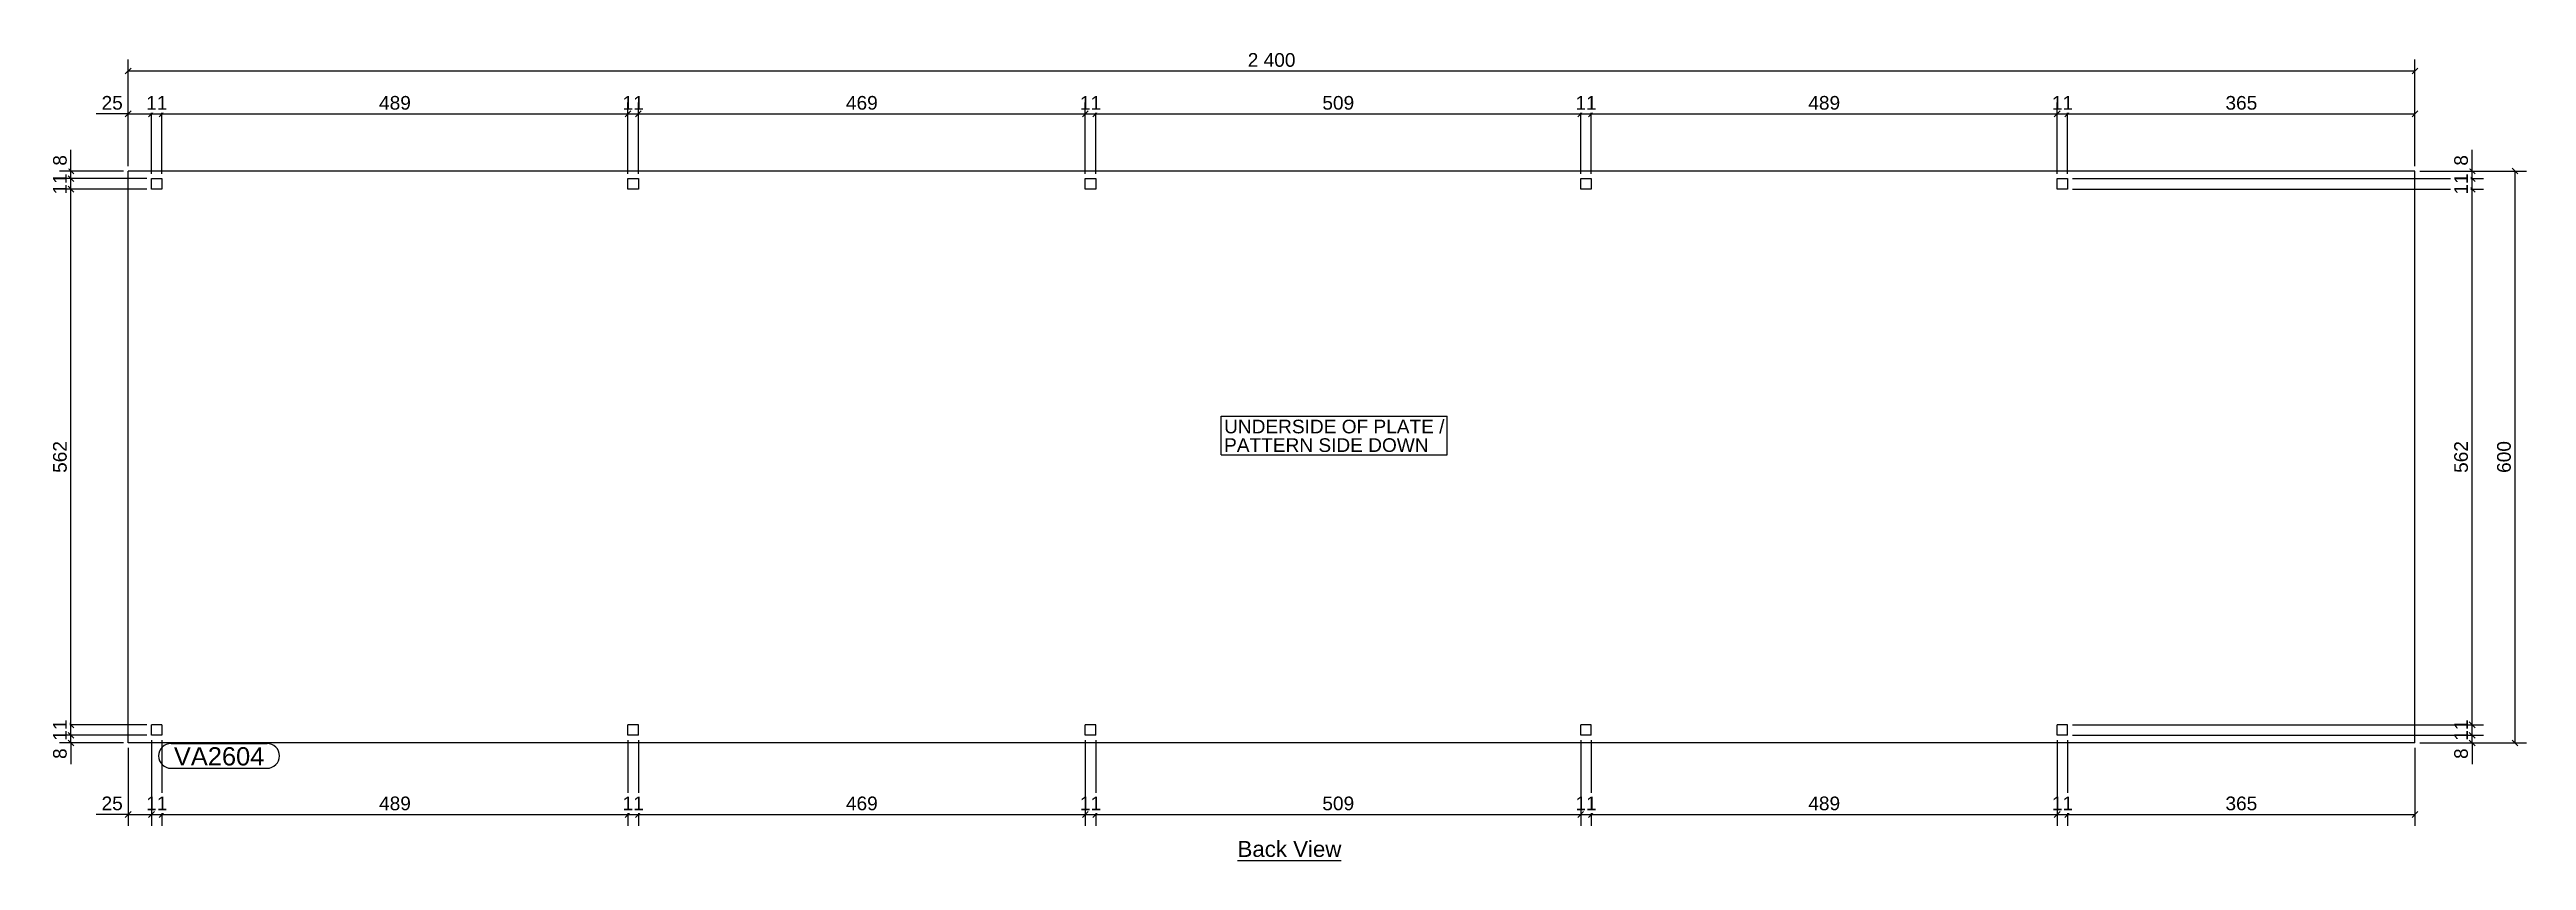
# Model space of a CAD drawing. Header units: millimetres. Extents: x 12 to 2612, y 22 to 873.
import ezdxf

# ---------------------------------------------------------------- set-up
doc = ezdxf.new("R2010")
doc.units = ezdxf.units.MM
doc.styles.add('Arial', font='ARIAL.TTF', dxfattribs={"height": 0.2})

# ---------------------------------------------------------------- blocks, each defined once
blk = doc.blocks.new('Unknown-35597686-11 - 4928')
at = {"color": 6, "linetype": 'Continuous'}
blk.add_line((1258.8, 22.5), (1367.7, 22.5), dxfattribs=at)
at = {"color": 0, "linetype": 'Continuous'}
blk.add_wipeout([(1367.7, 26.2), (1367.7, 43.8), (1258.8, 43.8), (1258.8, 26.2)], dxfattribs=at)
at = {"color": 6, "linetype": 'Continuous', "style": 'Arial'}
blk.add_text('Back View', height=16.71, dxfattribs=at).set_placement((1258.8, 26.2))
blk = doc.blocks.new('Part-35597686-4963 - 4928')
at = {"color": 30, "linetype": 'Continuous'}
for p, q in [((2494.5, 745.8), (94.5, 745.8)), ((94.5, 145.8), (94.5, 745.8)), ((119, 726.8), (119, 737.8)), ((119, 737.8), (130, 737.8)), ((130, 737.8), (130, 726.8)), ((619, 726.8), (619, 737.8)), ((619, 737.8), (630, 737.8)), ((630, 737.8), (630, 726.8)), ((1099, 726.8), (1099, 737.8)), ((1099, 737.8), (1110, 737.8)), ((1110, 737.8), (1110, 726.8)), ((1619, 726.8), (1619, 737.8)), ((1619, 737.8), (1630, 737.8)), ((1630, 737.8), (1630, 726.8)), ((2119, 726.8), (2119, 737.8)), ((2119, 737.8), (2130, 737.8)), ((2130, 737.8), (2130, 726.8)), ((2494.5, 145.8), (2494.5, 745.8)), ((130, 726.8), (119, 726.8)), ((630, 726.8), (619, 726.8)), ((1110, 726.8), (1099, 726.8)), ((1630, 726.8), (1619, 726.8)), ((2130, 726.8), (2119, 726.8)), ((130, 164.8), (119, 164.8)), ((119, 153.8), (119, 164.8)), ((130, 164.8), (130, 153.8)), ((630, 164.8), (619, 164.8)), ((619, 153.8), (619, 164.8)), ((630, 153.8), (630, 164.8)), ((1110, 164.8), (1099, 164.8)), ((1099, 153.8), (1099, 164.8)), ((1110, 153.8), (1110, 164.8)), ((1630, 164.8), (1619, 164.8)), ((1619, 153.8), (1619, 164.8)), ((1630, 153.8), (1630, 164.8)), ((2130, 164.8), (2119, 164.8)), ((2119, 153.8), (2119, 164.8)), ((2130, 153.8), (2130, 164.8)), ((2494.5, 145.8), (94.5, 145.8)), ((130, 153.8), (119, 153.8)), ((630, 153.8), (619, 153.8)), ((1110, 153.8), (1099, 153.8)), ((1630, 153.8), (1619, 153.8)), ((2130, 153.8), (2119, 153.8))]:
    blk.add_line(p, q, dxfattribs=at)
blk = doc.blocks.new('StraightDimension-35597686-5096 - 4928')
at = {"color": 7, "linetype": 'Continuous'}
for p, q in [((2135, 164.7), (2566.5, 164.7)), ((2551.5, 167.8), (2557.5, 161.7)), ((2557.5, 150.7), (2551.5, 156.8)), ((2554.5, 153.8), (2554.5, 164.7)), ((2135, 153.8), (2566.5, 153.8))]:
    blk.add_line(p, q, dxfattribs=at)
at = {"color": 0}
blk.add_wipeout([(2553, 173.4), (2532, 173.4), (2532, 145.1), (2553, 145.1)], dxfattribs=at)
at = {"color": 96, "style": 'Arial'}
blk.add_text('11', height=14.33, rotation=90.0002, dxfattribs=at).set_placement((2550, 148.1))
blk = doc.blocks.new('StraightDimension-35597686-4968 - 4928')
at = {"color": 7, "linetype": 'Continuous'}
for p, q in [((114, 737.8), (22.5, 737.8)), ((31.5, 740.8), (37.5, 734.7)), ((37.5, 723.7), (31.5, 729.8)), ((34.5, 726.8), (34.5, 737.8)), ((114, 726.8), (22.5, 726.8))]:
    blk.add_line(p, q, dxfattribs=at)
at = {"color": 0}
blk.add_wipeout([(33, 746.4), (12, 746.4), (12, 718.1), (33, 718.1)], dxfattribs=at)
at = {"color": 96, "style": 'Arial'}
blk.add_text('11', height=14.33, rotation=90.0002, dxfattribs=at).set_placement((30, 721.1))
blk = doc.blocks.new('StraightDimension-35597686-5182 - 4928')
at = {"color": 7, "linetype": 'Continuous'}
for p, q in [((91.5, 802.7), (97.5, 808.8)), ((94.5, 750.8), (94.5, 817.8)), ((122, 808.8), (116, 802.7)), ((119, 742.8), (119, 817.8)), ((94.5, 805.8), (119, 805.8))]:
    blk.add_line(p, q, dxfattribs=at)
at = {"color": 0}
blk.add_wipeout([(91.9, 807.2), (91.9, 828.2), (63.6, 828.2), (63.6, 807.2)], dxfattribs=at)
at = {"color": 7, "linetype": 'Continuous'}
blk.add_line((94.5, 805.8), (61, 805.8), dxfattribs=at)
blk.add_line((94.5, 805.8), (61, 805.8), dxfattribs=at)
at = {"color": 96, "style": 'Arial'}
blk.add_text('25', height=14.33, dxfattribs=at).set_placement((66.6, 810.2))
blk = doc.blocks.new('StraightDimension-35597686-5095 - 4928')
at = {"color": 7, "linetype": 'Continuous'}
for p, q in [((2557.5, 723.7), (2551.5, 729.8)), ((2135, 726.8), (2566.5, 726.8)), ((2554.5, 164.7), (2554.5, 726.8)), ((2135, 164.7), (2566.5, 164.7)), ((2551.5, 167.8), (2557.5, 161.7))]:
    blk.add_line(p, q, dxfattribs=at)
at = {"color": 0}
blk.add_wipeout([(2553, 465.4), (2532, 465.4), (2532, 426.1), (2553, 426.1)], dxfattribs=at)
at = {"color": 96, "style": 'Arial'}
blk.add_text('562', height=14.33, rotation=90.0002, dxfattribs=at).set_placement((2550, 429.1))
blk = doc.blocks.new('StraightDimension-35597686-4967 - 4928')
at = {"color": 7, "linetype": 'Continuous'}
for p, q in [((89.5, 745.8), (22.5, 745.8)), ((114, 737.8), (22.5, 737.8)), ((31.5, 748.8), (37.5, 742.7)), ((37.5, 734.7), (31.5, 740.8)), ((34.5, 737.8), (34.5, 745.8))]:
    blk.add_line(p, q, dxfattribs=at)
at = {"color": 0}
blk.add_wipeout([(33, 765.5), (12, 765.5), (12, 748.4), (33, 748.4)], dxfattribs=at)
at = {"color": 7, "linetype": 'Continuous'}
blk.add_line((34.5, 745.8), (34.5, 768.1), dxfattribs=at)
blk.add_line((34.5, 745.8), (34.5, 768.1), dxfattribs=at)
at = {"color": 96, "style": 'Arial'}
blk.add_text('8', height=14.3, rotation=90.0002, dxfattribs=at).set_placement((30, 751.4))
blk = doc.blocks.new('StraightDimension-35597686-5172 - 4928')
at = {"color": 7, "linetype": 'Continuous'}
for p, q in [((2133, 808.8), (2127, 802.7)), ((2130, 742.8), (2130, 817.8)), ((2491.5, 802.7), (2497.5, 808.8)), ((2494.5, 750.8), (2494.5, 817.8)), ((2130, 805.8), (2494.5, 805.8))]:
    blk.add_line(p, q, dxfattribs=at)
at = {"color": 0}
blk.add_wipeout([(2331.9, 807.2), (2331.9, 828.2), (2292.6, 828.2), (2292.6, 807.2)], dxfattribs=at)
at = {"color": 96, "style": 'Arial'}
blk.add_text('365', height=14.33, dxfattribs=at).set_placement((2295.6, 810.2))
blk = doc.blocks.new('StraightDimension-35597686-5097 - 4928')
at = {"color": 7, "linetype": 'Continuous'}
for p, q in [((2551.5, 156.8), (2557.5, 150.7)), ((2135, 153.8), (2566.5, 153.8)), ((2499.5, 145.8), (2566.5, 145.8)), ((2557.5, 142.7), (2551.5, 148.8)), ((2554.5, 145.8), (2554.5, 153.8))]:
    blk.add_line(p, q, dxfattribs=at)
at = {"color": 0}
blk.add_wipeout([(2553, 143.1), (2532, 143.1), (2532, 126), (2553, 126)], dxfattribs=at)
at = {"color": 7, "linetype": 'Continuous'}
blk.add_line((2554.5, 145.8), (2554.5, 123.4), dxfattribs=at)
blk.add_line((2554.5, 145.8), (2554.5, 123.4), dxfattribs=at)
at = {"color": 96, "style": 'Arial'}
blk.add_text('8', height=14.3, rotation=90.0002, dxfattribs=at).set_placement((2550, 129))
blk = doc.blocks.new('StraightDimension-35597686-4969 - 4928')
at = {"color": 7, "linetype": 'Continuous'}
for p, q in [((37.5, 723.7), (31.5, 729.8)), ((114, 726.8), (22.5, 726.8)), ((34.5, 164.7), (34.5, 726.8)), ((114, 164.7), (22.5, 164.7)), ((31.5, 167.8), (37.5, 161.7))]:
    blk.add_line(p, q, dxfattribs=at)
at = {"color": 0}
blk.add_wipeout([(33, 465.4), (12, 465.4), (12, 426.1), (33, 426.1)], dxfattribs=at)
at = {"color": 96, "style": 'Arial'}
blk.add_text('562', height=14.33, rotation=90.0002, dxfattribs=at).set_placement((30, 429.1))
blk = doc.blocks.new('StraightDimension-35597686-5179 - 4928')
at = {"color": 7, "linetype": 'Continuous'}
for p, q in [((616, 802.7), (622, 808.8)), ((619, 742.8), (619, 817.8)), ((633, 808.8), (627, 802.7)), ((630, 742.8), (630, 817.8)), ((619, 805.8), (630, 805.8))]:
    blk.add_line(p, q, dxfattribs=at)
at = {"color": 0}
blk.add_wipeout([(638.6, 807.2), (638.6, 828.3), (610.4, 828.3), (610.4, 807.2)], dxfattribs=at)
at = {"color": 96, "style": 'Arial'}
blk.add_text('11', height=14.33, dxfattribs=at).set_placement((613.4, 810.2))
blk = doc.blocks.new('StraightDimension-35597686-4970 - 4928')
at = {"color": 7, "linetype": 'Continuous'}
for p, q in [((114, 164.7), (22.5, 164.7)), ((31.5, 167.8), (37.5, 161.7)), ((37.5, 150.7), (31.5, 156.8)), ((34.5, 153.8), (34.5, 164.7)), ((114, 153.8), (22.5, 153.8))]:
    blk.add_line(p, q, dxfattribs=at)
at = {"color": 0}
blk.add_wipeout([(33, 173.4), (12, 173.4), (12, 145.1), (33, 145.1)], dxfattribs=at)
at = {"color": 96, "style": 'Arial'}
blk.add_text('11', height=14.33, rotation=90.0002, dxfattribs=at).set_placement((30, 148.1))
blk = doc.blocks.new('StraightDimension-35597686-4971 - 4928')
at = {"color": 7, "linetype": 'Continuous'}
for p, q in [((31.5, 156.8), (37.5, 150.7)), ((114, 153.8), (22.5, 153.8)), ((89.5, 145.8), (22.5, 145.8)), ((37.5, 142.7), (31.5, 148.8)), ((34.5, 145.8), (34.5, 153.8))]:
    blk.add_line(p, q, dxfattribs=at)
at = {"color": 0}
blk.add_wipeout([(33, 143.1), (12, 143.1), (12, 126), (33, 126)], dxfattribs=at)
at = {"color": 7, "linetype": 'Continuous'}
blk.add_line((34.5, 145.8), (34.5, 123.4), dxfattribs=at)
blk.add_line((34.5, 145.8), (34.5, 123.4), dxfattribs=at)
at = {"color": 96, "style": 'Arial'}
blk.add_text('8', height=14.3, rotation=90.0002, dxfattribs=at).set_placement((30, 129))
blk = doc.blocks.new('StraightDimension-35597686-5176 - 4928')
at = {"color": 7, "linetype": 'Continuous'}
for p, q in [((1113, 808.8), (1107, 802.7)), ((1110, 742.8), (1110, 817.8)), ((1616, 802.7), (1622, 808.8)), ((1619, 742.8), (1619, 817.8)), ((1110, 805.8), (1619, 805.8))]:
    blk.add_line(p, q, dxfattribs=at)
at = {"color": 0}
blk.add_wipeout([(1384.2, 807.2), (1384.2, 828.2), (1344.8, 828.2), (1344.8, 807.2)], dxfattribs=at)
at = {"color": 96, "style": 'Arial'}
blk.add_text('509', height=14.33, dxfattribs=at).set_placement((1347.8, 810.2))
blk = doc.blocks.new('StraightDimension-35597686-5093 - 4928')
at = {"color": 7, "linetype": 'Continuous'}
for p, q in [((2135, 737.8), (2566.5, 737.8)), ((2499.5, 745.8), (2566.5, 745.8)), ((2551.5, 748.8), (2557.5, 742.7)), ((2557.5, 734.7), (2551.5, 740.8)), ((2554.5, 737.8), (2554.5, 745.8))]:
    blk.add_line(p, q, dxfattribs=at)
at = {"color": 0}
blk.add_wipeout([(2553, 765.5), (2532, 765.5), (2532, 748.4), (2553, 748.4)], dxfattribs=at)
at = {"color": 7, "linetype": 'Continuous'}
blk.add_line((2554.5, 745.8), (2554.5, 768.1), dxfattribs=at)
blk.add_line((2554.5, 745.8), (2554.5, 768.1), dxfattribs=at)
at = {"color": 96, "style": 'Arial'}
blk.add_text('8', height=14.3, rotation=90.0002, dxfattribs=at).set_placement((2550, 751.4))
blk = doc.blocks.new('StraightDimension-35597686-5135 - 4928')
at = {"color": 7, "linetype": 'Continuous'}
for p, q in [((130, 148.8), (130, 58.8)), ((619, 148.8), (619, 58.8)), ((133, 73.8), (127, 67.7)), ((130, 70.8), (619, 70.8)), ((616, 67.7), (622, 73.8))]:
    blk.add_line(p, q, dxfattribs=at)
at = {"color": 0}
blk.add_wipeout([(394.2, 72.3), (394.2, 93.2), (354.8, 93.2), (354.8, 72.3)], dxfattribs=at)
at = {"color": 96, "style": 'Arial'}
blk.add_text('489', height=14.33, dxfattribs=at).set_placement((357.8, 75.2))
blk = doc.blocks.new('StraightDimension-35597686-5094 - 4928')
at = {"color": 7, "linetype": 'Continuous'}
for p, q in [((2135, 737.8), (2566.5, 737.8)), ((2551.5, 740.8), (2557.5, 734.7)), ((2557.5, 723.7), (2551.5, 729.8)), ((2554.5, 726.8), (2554.5, 737.8)), ((2135, 726.8), (2566.5, 726.8))]:
    blk.add_line(p, q, dxfattribs=at)
at = {"color": 0}
blk.add_wipeout([(2553, 746.4), (2532, 746.4), (2532, 718.1), (2553, 718.1)], dxfattribs=at)
at = {"color": 96, "style": 'Arial'}
blk.add_text('11', height=14.33, rotation=90.0002, dxfattribs=at).set_placement((2550, 721.1))
blk = doc.blocks.new('StraightDimension-35597686-5122 - 4928')
at = {"color": 7, "linetype": 'Continuous'}
for p, q in [((2499.5, 745.8), (2611.5, 745.8)), ((2602.5, 742.7), (2596.5, 748.8)), ((2599.5, 145.8), (2599.5, 745.8)), ((2499.5, 145.8), (2611.5, 145.8)), ((2596.5, 148.8), (2602.5, 142.7))]:
    blk.add_line(p, q, dxfattribs=at)
at = {"color": 0}
blk.add_wipeout([(2598, 465.4), (2577, 465.4), (2577, 426.1), (2598, 426.1)], dxfattribs=at)
at = {"color": 96, "style": 'Arial'}
blk.add_text('600', height=14.33, rotation=90.0002, dxfattribs=at).set_placement((2595, 429.1))
blk = doc.blocks.new('StraightDimension-35597686-5127 - 4928')
at = {"color": 7, "linetype": 'Continuous'}
for p, q in [((2130, 148.8), (2130, 58.8)), ((2494.5, 140.8), (2494.5, 58.8)), ((2133, 73.8), (2127, 67.7)), ((2130, 70.8), (2494.5, 70.8)), ((2491.5, 67.7), (2497.5, 73.8))]:
    blk.add_line(p, q, dxfattribs=at)
at = {"color": 0}
blk.add_wipeout([(2331.9, 72.3), (2331.9, 93.2), (2292.6, 93.2), (2292.6, 72.3)], dxfattribs=at)
at = {"color": 96, "style": 'Arial'}
blk.add_text('365', height=14.33, dxfattribs=at).set_placement((2295.6, 75.2))
blk = doc.blocks.new('StraightDimension-35597686-5128 - 4928')
at = {"color": 7, "linetype": 'Continuous'}
for p, q in [((2119, 148.8), (2119, 58.8)), ((2130, 148.8), (2130, 58.8)), ((2116, 67.7), (2122, 73.8)), ((2119, 70.8), (2130, 70.8)), ((2133, 73.8), (2127, 67.7))]:
    blk.add_line(p, q, dxfattribs=at)
at = {"color": 0}
blk.add_wipeout([(2138.6, 72.3), (2138.6, 93.2), (2110.4, 93.2), (2110.4, 72.3)], dxfattribs=at)
at = {"color": 96, "style": 'Arial'}
blk.add_text('11', height=14.33, dxfattribs=at).set_placement((2113.4, 75.2))
blk = doc.blocks.new('StraightDimension-35597686-5129 - 4928')
at = {"color": 7, "linetype": 'Continuous'}
for p, q in [((1630, 148.8), (1630, 58.8)), ((2119, 148.8), (2119, 58.8)), ((1633, 73.8), (1627, 67.7)), ((1630, 70.8), (2119, 70.8)), ((2116, 67.7), (2122, 73.8))]:
    blk.add_line(p, q, dxfattribs=at)
at = {"color": 0}
blk.add_wipeout([(1894.2, 72.3), (1894.2, 93.2), (1854.8, 93.2), (1854.8, 72.3)], dxfattribs=at)
at = {"color": 96, "style": 'Arial'}
blk.add_text('489', height=14.33, dxfattribs=at).set_placement((1857.8, 75.2))
blk = doc.blocks.new('StraightDimension-35597686-5130 - 4928')
at = {"color": 7, "linetype": 'Continuous'}
for p, q in [((1619, 148.8), (1619, 58.8)), ((1630, 148.8), (1630, 58.8)), ((1616, 67.7), (1622, 73.8)), ((1619, 70.8), (1630, 70.8)), ((1633, 73.8), (1627, 67.7))]:
    blk.add_line(p, q, dxfattribs=at)
at = {"color": 0}
blk.add_wipeout([(1638.6, 72.3), (1638.6, 93.2), (1610.4, 93.2), (1610.4, 72.3)], dxfattribs=at)
at = {"color": 96, "style": 'Arial'}
blk.add_text('11', height=14.33, dxfattribs=at).set_placement((1613.4, 75.2))
blk = doc.blocks.new('StraightDimension-35597686-5131 - 4928')
at = {"color": 7, "linetype": 'Continuous'}
for p, q in [((1110, 148.8), (1110, 58.8)), ((1619, 148.8), (1619, 58.8)), ((1113, 73.8), (1107, 67.7)), ((1110, 70.8), (1619, 70.8)), ((1616, 67.7), (1622, 73.8))]:
    blk.add_line(p, q, dxfattribs=at)
at = {"color": 0}
blk.add_wipeout([(1384.2, 72.3), (1384.2, 93.2), (1344.8, 93.2), (1344.8, 72.3)], dxfattribs=at)
at = {"color": 96, "style": 'Arial'}
blk.add_text('509', height=14.33, dxfattribs=at).set_placement((1347.8, 75.2))
blk = doc.blocks.new('StraightDimension-35597686-5132 - 4928')
at = {"color": 7, "linetype": 'Continuous'}
for p, q in [((1099, 148.8), (1099, 58.8)), ((1110, 148.8), (1110, 58.8)), ((1096, 67.7), (1102, 73.8)), ((1099, 70.8), (1110, 70.8)), ((1113, 73.8), (1107, 67.7))]:
    blk.add_line(p, q, dxfattribs=at)
at = {"color": 0}
blk.add_wipeout([(1118.6, 72.3), (1118.6, 93.2), (1090.4, 93.2), (1090.4, 72.3)], dxfattribs=at)
at = {"color": 96, "style": 'Arial'}
blk.add_text('11', height=14.33, dxfattribs=at).set_placement((1093.4, 75.2))
blk = doc.blocks.new('StraightDimension-35597686-5133 - 4928')
at = {"color": 7, "linetype": 'Continuous'}
for p, q in [((630, 148.8), (630, 58.8)), ((1099, 148.8), (1099, 58.8)), ((633, 73.8), (627, 67.7)), ((630, 70.8), (1099, 70.8)), ((1096, 67.7), (1102, 73.8))]:
    blk.add_line(p, q, dxfattribs=at)
at = {"color": 0}
blk.add_wipeout([(884.2, 72.3), (884.2, 93.2), (844.8, 93.2), (844.8, 72.3)], dxfattribs=at)
at = {"color": 96, "style": 'Arial'}
blk.add_text('469', height=14.33, dxfattribs=at).set_placement((847.8, 75.2))
blk = doc.blocks.new('StraightDimension-35597686-5134 - 4928')
at = {"color": 7, "linetype": 'Continuous'}
for p, q in [((619, 148.8), (619, 58.8)), ((630, 148.8), (630, 58.8)), ((616, 67.7), (622, 73.8)), ((619, 70.8), (630, 70.8)), ((633, 73.8), (627, 67.7))]:
    blk.add_line(p, q, dxfattribs=at)
at = {"color": 0}
blk.add_wipeout([(638.6, 72.3), (638.6, 93.2), (610.4, 93.2), (610.4, 72.3)], dxfattribs=at)
at = {"color": 96, "style": 'Arial'}
blk.add_text('11', height=14.33, dxfattribs=at).set_placement((613.4, 75.2))
blk = doc.blocks.new('StraightDimension-35597686-5136 - 4928')
at = {"color": 7, "linetype": 'Continuous'}
for p, q in [((119, 148.8), (119, 58.8)), ((130, 148.8), (130, 58.8)), ((116, 67.7), (122, 73.8)), ((119, 70.8), (130, 70.8)), ((133, 73.8), (127, 67.7))]:
    blk.add_line(p, q, dxfattribs=at)
at = {"color": 0}
blk.add_wipeout([(138.6, 72.3), (138.6, 93.2), (110.4, 93.2), (110.4, 72.3)], dxfattribs=at)
at = {"color": 96, "style": 'Arial'}
blk.add_text('11', height=14.33, dxfattribs=at).set_placement((113.4, 75.2))
blk = doc.blocks.new('StraightDimension-35597686-5137 - 4928')
at = {"color": 7, "linetype": 'Continuous'}
for p, q in [((94.5, 140.8), (94.5, 58.8)), ((119, 148.8), (119, 58.8)), ((91.5, 67.7), (97.5, 73.8)), ((94.5, 70.8), (119, 70.8)), ((122, 73.8), (116, 67.7))]:
    blk.add_line(p, q, dxfattribs=at)
at = {"color": 0}
blk.add_wipeout([(91.9, 72.3), (91.9, 93.2), (63.6, 93.2), (63.6, 72.3)], dxfattribs=at)
at = {"color": 7, "linetype": 'Continuous'}
blk.add_line((94.5, 70.8), (61, 70.8), dxfattribs=at)
blk.add_line((94.5, 70.8), (61, 70.8), dxfattribs=at)
at = {"color": 96, "style": 'Arial'}
blk.add_text('25', height=14.33, dxfattribs=at).set_placement((66.6, 75.2))
blk = doc.blocks.new('StraightDimension-35597686-5173 - 4928')
at = {"color": 7, "linetype": 'Continuous'}
for p, q in [((2116, 802.7), (2122, 808.8)), ((2119, 742.8), (2119, 817.8)), ((2133, 808.8), (2127, 802.7)), ((2130, 742.8), (2130, 817.8)), ((2119, 805.8), (2130, 805.8))]:
    blk.add_line(p, q, dxfattribs=at)
at = {"color": 0}
blk.add_wipeout([(2138.6, 807.2), (2138.6, 828.2), (2110.4, 828.2), (2110.4, 807.2)], dxfattribs=at)
at = {"color": 96, "style": 'Arial'}
blk.add_text('11', height=14.33, dxfattribs=at).set_placement((2113.4, 810.2))
blk = doc.blocks.new('StraightDimension-35597686-5174 - 4928')
at = {"color": 7, "linetype": 'Continuous'}
for p, q in [((1633, 808.8), (1627, 802.7)), ((1630, 742.8), (1630, 817.8)), ((2116, 802.7), (2122, 808.8)), ((2119, 742.8), (2119, 817.8)), ((1630, 805.8), (2119, 805.8))]:
    blk.add_line(p, q, dxfattribs=at)
at = {"color": 0}
blk.add_wipeout([(1894.2, 807.2), (1894.2, 828.3), (1854.8, 828.3), (1854.8, 807.2)], dxfattribs=at)
at = {"color": 96, "style": 'Arial'}
blk.add_text('489', height=14.33, dxfattribs=at).set_placement((1857.8, 810.2))
blk = doc.blocks.new('StraightDimension-35597686-5175 - 4928')
at = {"color": 7, "linetype": 'Continuous'}
for p, q in [((1616, 802.7), (1622, 808.8)), ((1619, 742.8), (1619, 817.8)), ((1633, 808.8), (1627, 802.7)), ((1630, 742.8), (1630, 817.8)), ((1619, 805.8), (1630, 805.8))]:
    blk.add_line(p, q, dxfattribs=at)
at = {"color": 0}
blk.add_wipeout([(1638.6, 807.2), (1638.6, 828.3), (1610.4, 828.3), (1610.4, 807.2)], dxfattribs=at)
at = {"color": 96, "style": 'Arial'}
blk.add_text('11', height=14.33, dxfattribs=at).set_placement((1613.4, 810.2))
blk = doc.blocks.new('StraightDimension-35597686-5177 - 4928')
at = {"color": 7, "linetype": 'Continuous'}
for p, q in [((1096, 802.7), (1102, 808.8)), ((1099, 742.8), (1099, 817.8)), ((1113, 808.8), (1107, 802.7)), ((1110, 742.8), (1110, 817.8)), ((1099, 805.8), (1110, 805.8))]:
    blk.add_line(p, q, dxfattribs=at)
at = {"color": 0}
blk.add_wipeout([(1118.6, 807.2), (1118.6, 828.3), (1090.4, 828.3), (1090.4, 807.2)], dxfattribs=at)
at = {"color": 96, "style": 'Arial'}
blk.add_text('11', height=14.33, dxfattribs=at).set_placement((1093.4, 810.2))
blk = doc.blocks.new('StraightDimension-35597686-5178 - 4928')
at = {"color": 7, "linetype": 'Continuous'}
for p, q in [((633, 808.8), (627, 802.7)), ((630, 742.8), (630, 817.8)), ((1096, 802.7), (1102, 808.8)), ((1099, 742.8), (1099, 817.8)), ((630, 805.8), (1099, 805.8))]:
    blk.add_line(p, q, dxfattribs=at)
at = {"color": 0}
blk.add_wipeout([(884.2, 807.2), (884.2, 828.2), (844.8, 828.2), (844.8, 807.2)], dxfattribs=at)
at = {"color": 96, "style": 'Arial'}
blk.add_text('469', height=14.33, dxfattribs=at).set_placement((847.8, 810.2))
blk = doc.blocks.new('StraightDimension-35597686-5180 - 4928')
at = {"color": 7, "linetype": 'Continuous'}
for p, q in [((133, 808.8), (127, 802.7)), ((130, 742.8), (130, 817.8)), ((616, 802.7), (622, 808.8)), ((619, 742.8), (619, 817.8)), ((130, 805.8), (619, 805.8))]:
    blk.add_line(p, q, dxfattribs=at)
at = {"color": 0}
blk.add_wipeout([(394.2, 807.2), (394.2, 828.2), (354.8, 828.2), (354.8, 807.2)], dxfattribs=at)
at = {"color": 96, "style": 'Arial'}
blk.add_text('489', height=14.33, dxfattribs=at).set_placement((357.8, 810.2))
blk = doc.blocks.new('StraightDimension-35597686-5181 - 4928')
at = {"color": 7, "linetype": 'Continuous'}
for p, q in [((116, 802.7), (122, 808.8)), ((119, 742.8), (119, 817.8)), ((133, 808.8), (127, 802.7)), ((130, 742.8), (130, 817.8)), ((119, 805.8), (130, 805.8))]:
    blk.add_line(p, q, dxfattribs=at)
at = {"color": 0}
blk.add_wipeout([(138.6, 807.2), (138.6, 828.3), (110.4, 828.3), (110.4, 807.2)], dxfattribs=at)
at = {"color": 96, "style": 'Arial'}
blk.add_text('11', height=14.33, dxfattribs=at).set_placement((113.4, 810.2))
blk = doc.blocks.new('StraightDimension-35597686-5217 - 4928')
at = {"color": 7, "linetype": 'Continuous'}
for p, q in [((94.5, 750.8), (94.5, 862.8)), ((2494.5, 750.8), (2494.5, 862.8)), ((97.5, 853.8), (91.5, 847.7)), ((94.5, 850.8), (2494.5, 850.8)), ((2491.5, 847.7), (2497.5, 853.8))]:
    blk.add_line(p, q, dxfattribs=at)
at = {"color": 0}
blk.add_wipeout([(1322.5, 852.2), (1322.5, 873.3), (1266.5, 873.3), (1266.5, 852.2)], dxfattribs=at)
at = {"color": 96, "style": 'Arial'}
blk.add_text('2 400', height=14.33, dxfattribs=at).set_placement((1269.5, 855.2))
blk = doc.blocks.new('Text-35597686-5978 - 4928')
at = {"color": 0, "linetype": 'Continuous'}
blk.add_wipeout([(1459.1, 451.1), (1459.1, 466.1), (1244.7, 466.1), (1244.7, 451.1)], dxfattribs=at)
at = {"color": 7, "linetype": 'Continuous'}
blk.add_line((1241.7, 448.1), (1478.7, 448.1), dxfattribs=at)
at = {"color": 0, "linetype": 'Continuous'}
blk.add_wipeout([(1475.7, 470.6), (1475.7, 485.6), (1244.7, 485.6), (1244.7, 470.6)], dxfattribs=at)
at = {"color": 7, "linetype": 'Continuous'}
for p, q in [((1241.7, 488.6), (1478.7, 488.6)), ((1241.7, 448.1), (1241.7, 488.6)), ((1478.7, 448.1), (1478.7, 488.6))]:
    blk.add_line(p, q, dxfattribs=at)
at = {"color": 96, "linetype": 'Continuous', "style": 'Arial'}
for s, p in [('UNDERSIDE OF PLATE /', (1244.7, 470.6)), ('PATTERN SIDE DOWN', (1244.7, 451.1))]:
    blk.add_text(s, height=14.326, dxfattribs=at).set_placement(p)
blk = doc.blocks.new('Mark-35597686-5221 - 4928')
at = {"color": 0}
blk.add_wipeout([(237.3, 122.2), (237.3, 142.2), (142.5, 142.2), (142.5, 122.2)], dxfattribs=at)
blk.add_wipeout([(237.3, 122.2), (237.3, 142.2), (142.5, 142.2), (142.5, 122.2)], dxfattribs=at)
at = {"color": 7, "linetype": 'Continuous'}
for p, q in [((139.5, 145.2), (240.3, 145.2)), ((139.5, 119.2), (240.3, 119.2))]:
    blk.add_line(p, q, dxfattribs=at)
for centre, start, end in [((139.5, 132.2), 90, 270), ((240.3, 132.2), 270, 90)]:
    blk.add_arc(centre, 13, start, end, dxfattribs=at)
at = {"color": 96, "style": 'Arial'}
blk.add_text('VA2604', height=19.1, dxfattribs=at).set_placement((142.5, 122.2))

msp = doc.modelspace()

# ---------------------------------------------------------------- block references
for name in ['Part-35597686-4963 - 4928', 'Unknown-35597686-11 - 4928']:
    msp.add_blockref(name, (0, 0))

# ---------------------------------------------------------------- next in the draw order: block references
for name in ['StraightDimension-35597686-5179 - 4928', 'StraightDimension-35597686-5176 - 4928', 'StraightDimension-35597686-5172 - 4928', 'StraightDimension-35597686-4968 - 4928', 'Text-35597686-5978 - 4928', 'StraightDimension-35597686-5096 - 4928', 'StraightDimension-35597686-5135 - 4928']:
    msp.add_blockref(name, (0, 0))

# ---------------------------------------------------------------- next in the draw order: block references
for name in ['StraightDimension-35597686-5182 - 4928', 'StraightDimension-35597686-5177 - 4928', 'StraightDimension-35597686-5095 - 4928']:
    msp.add_blockref(name, (0, 0))

# ---------------------------------------------------------------- next in the draw order: block references
for name in ['StraightDimension-35597686-5178 - 4928', 'StraightDimension-35597686-4967 - 4928', 'StraightDimension-35597686-5093 - 4928', 'StraightDimension-35597686-5097 - 4928']:
    msp.add_blockref(name, (0, 0))

# ---------------------------------------------------------------- next in the draw order: block references
for name in ['StraightDimension-35597686-5180 - 4928', 'StraightDimension-35597686-4969 - 4928', 'StraightDimension-35597686-5094 - 4928']:
    msp.add_blockref(name, (0, 0))

# ---------------------------------------------------------------- next in the draw order: block references
for name in ['StraightDimension-35597686-5181 - 4928', 'StraightDimension-35597686-5173 - 4928', 'StraightDimension-35597686-5122 - 4928', 'StraightDimension-35597686-4970 - 4928']:
    msp.add_blockref(name, (0, 0))

# ---------------------------------------------------------------- next in the draw order: block references
for name in ['StraightDimension-35597686-5174 - 4928', 'StraightDimension-35597686-4971 - 4928', 'StraightDimension-35597686-5127 - 4928']:
    msp.add_blockref(name, (0, 0))

# ---------------------------------------------------------------- next in the draw order: block references
for name in ['StraightDimension-35597686-5175 - 4928', 'StraightDimension-35597686-5136 - 4928', 'StraightDimension-35597686-5128 - 4928']:
    msp.add_blockref(name, (0, 0))

# ---------------------------------------------------------------- next in the draw order: block references
for name in ['StraightDimension-35597686-5217 - 4928', 'StraightDimension-35597686-5137 - 4928', 'StraightDimension-35597686-5129 - 4928']:
    msp.add_blockref(name, (0, 0))

# ---------------------------------------------------------------- next in the draw order: block references
for name in ['Mark-35597686-5221 - 4928', 'StraightDimension-35597686-5130 - 4928']:
    msp.add_blockref(name, (0, 0))

# ---------------------------------------------------------------- next in the draw order: block references
msp.add_blockref('StraightDimension-35597686-5131 - 4928', (0, 0))

# ---------------------------------------------------------------- next in the draw order: block references
msp.add_blockref('StraightDimension-35597686-5132 - 4928', (0, 0))

# ---------------------------------------------------------------- next in the draw order: block references
msp.add_blockref('StraightDimension-35597686-5133 - 4928', (0, 0))

# ---------------------------------------------------------------- next in the draw order: block references
msp.add_blockref('StraightDimension-35597686-5134 - 4928', (0, 0))

doc.saveas('drawing.dxf')
